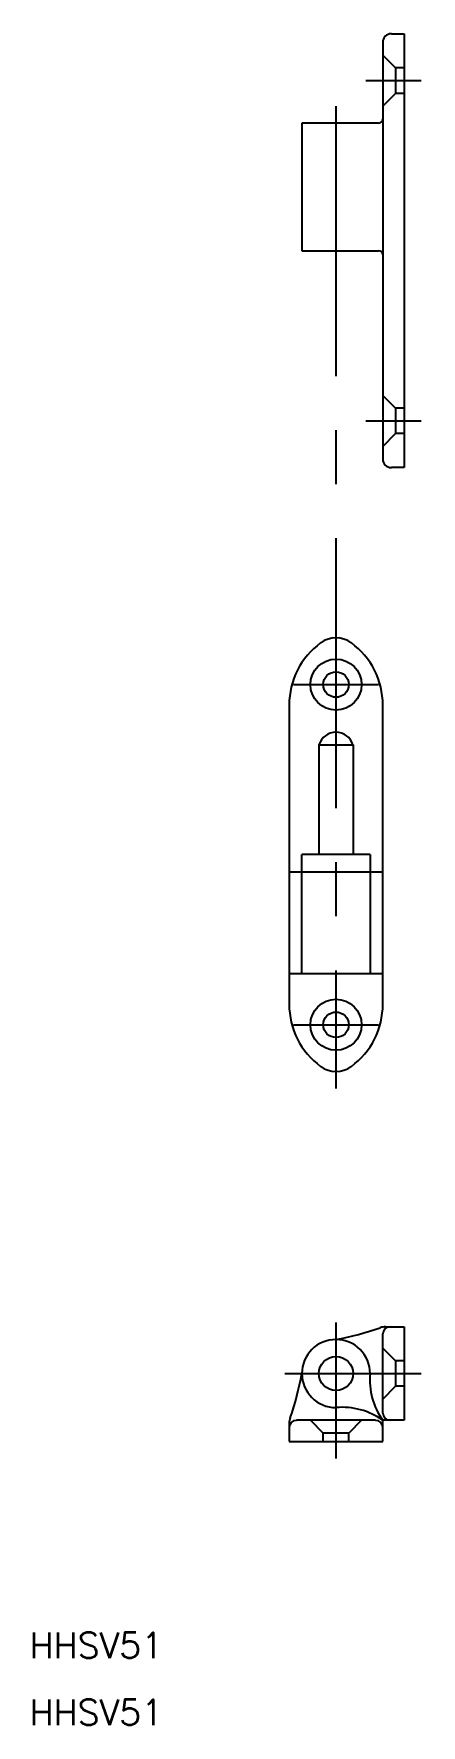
# Model space of a CAD drawing. Extents: x -35 to 10, y -41 to 158.
import ezdxf

# ---------------------------------------------------------------- set-up
doc = ezdxf.new("R2010")
doc.units = 0
doc.linetypes.add('CENTER', pattern=[50.8, 31.75, -6.35, 6.35, -6.35])
doc.linetypes.add('DASHED', pattern=[19.05, 12.7, -6.35])
doc.layers.get('0').update_dxf_attribs({"linetype": 'CONTINUOUS'})
doc.layers.add('CENTER', color=1, linetype='CONTINUOUS')
doc.styles.get("Standard").update_dxf_attribs({"font": 'txt.shx', "height": 3, "bigfont": 'bigfont.shx'})

msp = doc.modelspace()

# ---------------------------------------------------------------- linework, layer by layer
at = {"color": 7, "linetype": 'CONTINUOUS'}
for p, q in [((6.5, 157.5), (8, 157.5)), ((8, 157.5), (8, 106.5)), ((5.5, 156.5), (5.5, 107.5)), ((-4, 147), (-4, 132)), ((5, 147), (-4, 147)), ((-4, 132), (5, 132)), ((8, 106.5), (6.5, 106.5)), ((-5.5, 78.58), (-5.5, 43.42)), ((5.5, 43.42), (5.5, 78.58)), ((-2, 73.9), (2, 73.9)), ((-2, 73.9), (-2, 61)), ((2, 73.9), (2, 61)), ((4, 61), (-4, 61)), ((-4, 47), (-4, 61)), ((4, 61), (4, 47)), ((-5.5, 59), (5.5, 59)), ((5.5, 47), (-5.5, 47)), ((5.5, -4.65), (5.5, 4.65)), ((5.83, 5.5), (8, 5.5)), ((8, 5.5), (8, -5.5)), ((-5.5, -5.83), (-5.5, -8)), ((4.65, -5.5), (-4.65, -5.5)), ((5.5, -8), (5.5, -5.5)), ((8, -5.5), (5.5, -5.5)), ((-5.5, -8), (5.5, -8))]:
    msp.add_line(p, q, dxfattribs=at)
at = {"color": 3, "linetype": 'DASHED'}
for p, q in [((5.5, 155), (7, 153.5)), ((8, 153.5), (7, 153.5)), ((7, 153.5), (7, 150.5)), ((5.5, 149), (7, 150.5)), ((8, 150.5), (7, 150.5)), ((5.5, 115), (7, 113.5)), ((7, 113.5), (7, 110.5)), ((8, 113.5), (7, 113.5)), ((5.5, 109), (7, 110.5)), ((8, 110.5), (7, 110.5)), ((5.5, 3), (7, 1.5)), ((8, 1.5), (7, 1.5)), ((7, 1.5), (7, -1.5)), ((5.5, -3), (7, -1.5)), ((8, -1.5), (7, -1.5)), ((-3, -5.5), (-1.5, -7)), ((3, -5.5), (1.5, -7)), ((1.5, -7), (-1.5, -7)), ((-1.5, -8), (-1.5, -7)), ((1.5, -8), (1.5, -7))]:
    msp.add_line(p, q, dxfattribs=at)
at = {"color": 7, "linetype": 'CONTINUOUS'}
for centre, radius in [((0, 81), 3), ((0, 81), 1.5), ((0, 41), 3), ((0, 41), 1.5), ((0, 0), 2)]:
    msp.add_circle(centre, radius, dxfattribs=at)
for centre, radius, start, end in [((6.5, 156.5), 1, 90, 180), ((5, 147.5), 0.5, 270, 0), ((5, 131.5), 0.5, 0, 90), ((6.5, 107.5), 1, 180, 270), ((3.6, 78.58), 9.1, 126.4236, 180), ((0, 83.47), 3.03, 53.5764, 126.4236), ((-3.6, 78.58), 9.1, 0, 53.5764), ((0, 73.32), 2.08, 16.2602, 163.7398), ((3.6, 43.42), 9.1, 180, 233.5764), ((-3.6, 43.42), 9.1, 306.4236, 0), ((0, 38.53), 3.03, 233.5764, 306.4236), ((0, 0), 4, 360, 180), ((-6.22, 37.98), 34.54, 280.3695, 289.3129), ((5.83, 3.81), 1.69, 90, 111.7448), ((6.35, 4.65), 0.846, 90, 180), ((-37.98, 6.22), 34.54, 340.6871, 349.6305), ((12.24, -0.71), 8.27, 175.0835, 215.4268), ((-3.81, -5.83), 1.69, 158.2552, 180), ((-4.65, -6.35), 0.846, 90, 180), ((4.65, -6.35), 0.846, 360, 90), ((6.35, -4.65), 0.846, 180, 270)]:
    msp.add_arc(centre, radius, start, end, dxfattribs=at)
at = {"color": 3, "linetype": 'DASHED'}
for centre, radius, start, end in [((0, 0), 4, 180, 270), ((0.71, -12.24), 8.27, 54.5732, 94.9165)]:
    msp.add_arc(centre, radius, start, end, dxfattribs=at)
at = {"layer": 'CENTER', "color": 1, "linetype": 'CENTER'}
for p, q in [((3.5, 152), (10, 152)), ((0, 149), (0, 33.5)), ((3.5, 112), (10, 112)), ((-5, 81), (5, 81)), ((-5, 41), (5, 41)), ((0, 6), (0, -10)), ((-6, 0), (10, 0))]:
    msp.add_line(p, q, dxfattribs=at)

# ---------------------------------------------------------------- texts
at = {"color": 7, "linetype": 'CONTINUOUS'}
for p in [(-36, -33.45), (-36, -41.34)]:
    msp.add_text('HHSV51', height=3, dxfattribs=at).set_placement(p)

doc.saveas('drawing.dxf')
